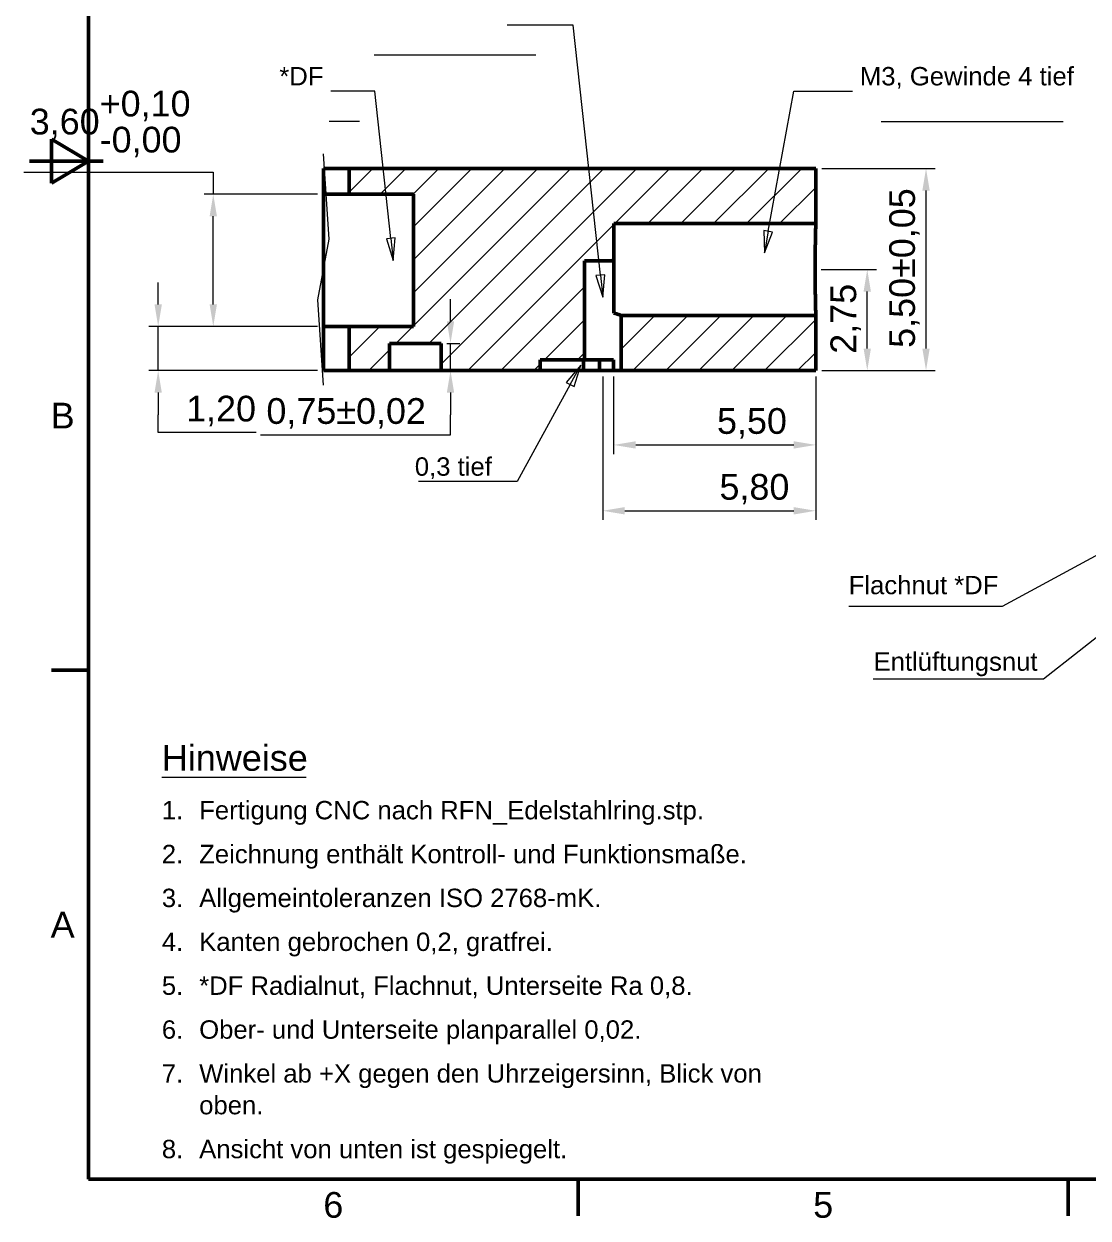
# Model space of a CAD drawing. Header units: inches. Extents: x 0.8 to 17.2, y 0.6 to 12.1.
# Drawn here: x 0.79 to 6.49, y 0.68 to 7.08 of the extents above; entities that cross this region are included whole.
import ezdxf
from ezdxf.enums import TextEntityAlignment as Align

# ---------------------------------------------------------------- set-up
doc = ezdxf.new("R2010")
doc.units = ezdxf.units.IN
doc.header["$MEASUREMENT"] = 0
doc.layers.get('0').update_dxf_attribs({"lineweight": 25})
for name, color, linetype, lineweight in [('BEMASSUNG', 7, 'Continuous', 18), ('RAHMEN', 7, 'Continuous', 50), ('SCHRAFFUR', 7, 'Continuous', 18), ('SICHTKANTE', 7, 'Continuous', 50), ('TEXT', 7, 'Continuous', 18)]:
    doc.layers.add(name, color=color, linetype=linetype, lineweight=lineweight)
doc.styles.add('ISO_14', font='arial.ttf')
doc.styles.add('ISO_81', font='arial.ttf')
doc.styles.add('ISO_82', font='arial.ttf')
doc.styles.add('ISO_DWG_RFN', font='arial.ttf')
doc.dimstyles.new('DWG_RFN', dxfattribs={"dimtxt": 0.137795, "dimasz": 0.11811, "dimexe": 0.049213, "dimexo": 0.031496, "dimgap": 0.031496, "dimtad": 1, "dimlfac": 25.4, "dimtxsty": 'ISO_DWG_RFN', "dimcen": 0.09, "dimadec": 1, "dimazin": 3, "dimtfac": 1, "dimtmove": 0, "dimatfit": 3, "dimtolj": 1, "dimlwd": 18, "dimlwe": 18})

# ---------------------------------------------------------------- blocks, each defined once
blk = doc.blocks.new('Leader Text1')
at = {"layer": 'BEMASSUNG', "color": 7, "lineweight": 18}
for p, q in [((4.777, 5.9686), (4.9134, 6.7185)), ((4.9134, 6.7185), (5.2283, 6.7185)), ((4.7538, 5.9728), (4.7559, 5.8524)), ((4.8003, 5.9643), (4.7538, 5.9728)), ((4.777, 5.9686), (4.7559, 5.8524)), ((4.7559, 5.8524), (4.8003, 5.9643))]:
    blk.add_line(p, q, dxfattribs=at)
at = {"layer": 'BEMASSUNG', "color": 7, "lineweight": 18, "flags": 128}
blk.add_lwpolyline([(4.7538, 5.9728), (4.7559, 5.8524), (4.8003, 5.9643), (4.7538, 5.9728)], dxfattribs=at)
at = {"layer": 'BEMASSUNG', "color": 7}
blk.add_solid([(4.7538, 5.9728), (4.7559, 5.8524), (4.8003, 5.9643), (4.7538, 5.9728)], dxfattribs=at)
blk = doc.blocks.new('Leader Text2')
at = {"layer": 'BEMASSUNG', "color": 7, "lineweight": 18}
for p, q in [((3.7717, 5.252), (3.6944, 5.1595)), ((3.7152, 5.1482), (3.7717, 5.252)), ((3.7359, 5.1369), (3.7717, 5.252)), ((3.7152, 5.1482), (3.4318, 4.6278)), ((3.6944, 5.1595), (3.7359, 5.1369)), ((3.4318, 4.6278), (3.3349, 4.6278))]:
    blk.add_line(p, q, dxfattribs=at)
at = {"layer": 'BEMASSUNG', "color": 7, "lineweight": 18, "flags": 128}
blk.add_lwpolyline([(3.7359, 5.1369), (3.7717, 5.252), (3.6944, 5.1595), (3.7359, 5.1369)], dxfattribs=at)
at = {"layer": 'BEMASSUNG', "color": 7}
blk.add_solid([(3.7359, 5.1369), (3.7717, 5.252), (3.6944, 5.1595), (3.7359, 5.1369)], dxfattribs=at)
blk = doc.blocks.new('Leader Text3')
at = {"layer": 'BEMASSUNG', "color": 7, "lineweight": 18}
for p, q in [((3.7323, 7.0728), (3.378, 7.0728)), ((3.8771, 5.7336), (3.7323, 7.0728)), ((3.9006, 5.7361), (3.8536, 5.731)), ((3.8536, 5.731), (3.8898, 5.6161)), ((3.8771, 5.7336), (3.8898, 5.6161)), ((3.8898, 5.6161), (3.9006, 5.7361))]:
    blk.add_line(p, q, dxfattribs=at)
at = {"layer": 'BEMASSUNG', "color": 7, "lineweight": 18, "flags": 128}
blk.add_lwpolyline([(3.8536, 5.731), (3.8898, 5.6161), (3.9006, 5.7361), (3.8536, 5.731)], dxfattribs=at)
at = {"layer": 'BEMASSUNG', "color": 7}
blk.add_solid([(3.8536, 5.731), (3.8898, 5.6161), (3.9006, 5.7361), (3.8536, 5.731)], dxfattribs=at)
blk = doc.blocks.new('Leader Text4')
at = {"layer": 'BEMASSUNG', "color": 7, "lineweight": 18}
for p, q in [((2.6693, 6.7185), (2.4331, 6.7185)), ((2.755, 5.9304), (2.6693, 6.7185)), ((2.7784, 5.933), (2.7315, 5.9279)), ((2.7315, 5.9279), (2.7677, 5.813)), ((2.755, 5.9304), (2.7677, 5.813)), ((2.7677, 5.813), (2.7784, 5.933))]:
    blk.add_line(p, q, dxfattribs=at)
at = {"layer": 'BEMASSUNG', "color": 7, "lineweight": 18, "flags": 128}
blk.add_lwpolyline([(2.7315, 5.9279), (2.7677, 5.813), (2.7784, 5.933), (2.7315, 5.9279)], dxfattribs=at)
at = {"layer": 'BEMASSUNG', "color": 7}
blk.add_solid([(2.7315, 5.9279), (2.7677, 5.813), (2.7784, 5.933), (2.7315, 5.9279)], dxfattribs=at)
blk = doc.blocks.new('Leader Text5')
at = {"layer": 'BEMASSUNG', "color": 7, "lineweight": 18}
for p, q in [((6.9893, 4.4779), (6.8741, 4.4426)), ((6.8853, 4.4218), (6.9893, 4.4779)), ((6.8965, 4.401), (6.9893, 4.4779)), ((6.8853, 4.4218), (6.0293, 3.9597)), ((6.8741, 4.4426), (6.8965, 4.401)), ((6.0293, 3.9597), (5.8582, 3.959))]:
    blk.add_line(p, q, dxfattribs=at)
at = {"layer": 'BEMASSUNG', "color": 7, "lineweight": 18, "flags": 128}
blk.add_lwpolyline([(6.8965, 4.401), (6.9893, 4.4779), (6.8741, 4.4426), (6.8965, 4.401)], dxfattribs=at)
at = {"layer": 'BEMASSUNG', "color": 7}
blk.add_solid([(6.8965, 4.401), (6.9893, 4.4779), (6.8741, 4.4426), (6.8965, 4.401)], dxfattribs=at)
blk = doc.blocks.new('Leader Text6')
at = {"layer": 'BEMASSUNG', "color": 7, "lineweight": 18}
for p, q in [((6.9082, 4.0862), (6.8008, 4.0316)), ((6.8008, 4.0316), (6.83, 3.9945)), ((6.8154, 4.0131), (6.9082, 4.0862)), ((6.83, 3.9945), (6.9082, 4.0862)), ((6.8154, 4.0131), (6.252, 3.5689)), ((6.252, 3.5689), (6.0945, 3.5689))]:
    blk.add_line(p, q, dxfattribs=at)
at = {"layer": 'BEMASSUNG', "color": 7, "lineweight": 18, "flags": 128}
blk.add_lwpolyline([(6.83, 3.9945), (6.9082, 4.0862), (6.8008, 4.0316), (6.83, 3.9945)], dxfattribs=at)
at = {"layer": 'BEMASSUNG', "color": 7}
blk.add_solid([(6.83, 3.9945), (6.9082, 4.0862), (6.8008, 4.0316), (6.83, 3.9945)], dxfattribs=at)
blk = doc.blocks.new('Hatch_5')
at = {"layer": 'SCHRAFFUR', "color": 7, "linetype": 'Continuous', "lineweight": 18}
for p, q in [((3.248, 5.0158), (3.2519, 5.0197)), ((3.248, 4.839), (3.4287, 5.0197)), ((3.3102, 4.7244), (3.6055, 5.0197)), ((3.487, 4.7244), (3.7822, 5.0197)), ((3.6637, 4.7244), (3.959, 5.0197)), ((3.8405, 4.7244), (4.1358, 5.0197)), ((4.0173, 4.7244), (4.2913, 4.9984)), ((4.1941, 4.7244), (4.2913, 4.8217))]:
    blk.add_line(p, q, dxfattribs=at)
blk = doc.blocks.new('Hatch_6')
at = {"layer": 'SCHRAFFUR', "color": 7, "linetype": 'Continuous', "lineweight": 18}
for p, q in [((1.7913, 5.6804), (1.918, 5.8071)), ((1.957, 5.6693), (2.0948, 5.8071)), ((2.1338, 5.6693), (2.2716, 5.8071)), ((2.1358, 5.4946), (2.4483, 5.8071)), ((2.1358, 5.3178), (2.6251, 5.8071)), ((2.1358, 5.141), (2.8019, 5.8071)), ((2.1358, 4.9643), (2.9787, 5.8071)), ((2.2184, 4.8701), (3.1554, 5.8071)), ((2.2835, 4.7583), (3.3322, 5.8071)), ((3.2137, 5.5118), (3.509, 5.8071)), ((3.3905, 5.5118), (3.6858, 5.8071)), ((3.5673, 5.5118), (3.8625, 5.8071)), ((3.744, 5.5118), (4.0393, 5.8071)), ((3.9208, 5.5118), (4.2161, 5.8071)), ((4.0976, 5.5118), (4.2913, 5.7056)), ((2.4263, 4.7244), (3.2087, 5.5068)), ((4.2744, 5.5118), (4.2913, 5.5288)), ((3.1917, 5.313), (3.2087, 5.33)), ((2.6031, 4.7244), (3.0512, 5.1725)), ((2.837, 4.7815), (3.0512, 4.9957)), ((1.7913, 4.7965), (1.9554, 4.9606)), ((2.0417, 4.8701), (2.1322, 4.9606)), ((1.896, 4.7244), (2.0079, 4.8363)), ((3.0137, 4.7815), (3.0512, 4.8189)), ((2.7799, 4.7244), (2.815, 4.7595))]:
    blk.add_line(p, q, dxfattribs=at)
blk = doc.blocks.new('*D19')
at = {"layer": 'BEMASSUNG', "color": 7, "lineweight": 18}
for p, q in [((3.8898, 5.1909), (3.8898, 4.4224)), ((5.0315, 5.1909), (5.0315, 4.4224)), ((4.0079, 4.4716), (4.9134, 4.4716))]:
    blk.add_line(p, q, dxfattribs=at)
at = {"layer": 'BEMASSUNG', "color": 7}
for points in [[(4.0079, 4.4913), (4.0079, 4.4519), (3.8898, 4.4716)], [(4.9134, 4.4913), (4.9134, 4.4519), (5.0315, 4.4716)]]:
    blk.add_solid(points, dxfattribs=at)
at = {"layer": 'Defpoints', "color": 0}
for p in [(3.8898, 5.2224), (5.0315, 5.2224), (5.0315, 4.4716)]:
    blk.add_point(p, dxfattribs=at)
at = {"layer": 'BEMASSUNG', "color": 7, "lineweight": 18, "insert": (4.5153, 4.6687), "char_height": 0.1378, "attachment_point": 1, "style": 'ISO_DWG_RFN'}
blk.add_mtext('\\A1;{5,80}', dxfattribs=at)
blk = doc.blocks.new('*D20')
at = {"layer": 'BEMASSUNG', "color": 7, "lineweight": 18}
for p, q in [((3.9484, 5.1909), (3.9484, 4.7751)), ((5.0315, 5.1909), (5.0315, 4.7751)), ((4.0665, 4.8243), (4.9134, 4.8243))]:
    blk.add_line(p, q, dxfattribs=at)
at = {"layer": 'BEMASSUNG', "color": 7}
for points in [[(4.0665, 4.844), (4.0665, 4.8047), (3.9484, 4.8243)], [(4.9134, 4.844), (4.9134, 4.8047), (5.0315, 4.8243)]]:
    blk.add_solid(points, dxfattribs=at)
at = {"layer": 'Defpoints', "color": 0}
for p in [(3.9484, 5.2224), (5.0315, 5.2224), (5.0315, 4.8243)]:
    blk.add_point(p, dxfattribs=at)
at = {"layer": 'BEMASSUNG', "color": 7, "lineweight": 18, "insert": (4.5021, 5.0215), "char_height": 0.1378, "attachment_point": 1, "style": 'ISO_DWG_RFN'}
blk.add_mtext('\\A1;{5,50}', dxfattribs=at)
blk = doc.blocks.new('*D21')
at = {"layer": 'BEMASSUNG', "color": 7, "lineweight": 18}
for p, q in [((3.0742, 5.4862), (3.0742, 5.6043)), ((3.0551, 5.3681), (3.1235, 5.3681)), ((3.0742, 5.2224), (3.0742, 5.3681)), ((3.0551, 5.2224), (3.1235, 5.2224)), ((3.0742, 5.1043), (3.0742, 4.9862)), ((3.0742, 4.8778), (3.0742, 4.9862)), ((2.0563, 4.8778), (3.0742, 4.8778))]:
    blk.add_line(p, q, dxfattribs=at)
at = {"layer": 'BEMASSUNG', "color": 7}
for points in [[(3.0546, 5.4862), (3.0939, 5.4862), (3.0742, 5.3681)], [(3.0546, 5.1043), (3.0939, 5.1043), (3.0742, 5.2224)]]:
    blk.add_solid(points, dxfattribs=at)
at = {"layer": 'Defpoints', "color": 0}
for p in [(3.0236, 5.3681), (3.0742, 5.3681), (3.0236, 5.2224)]:
    blk.add_point(p, dxfattribs=at)
at = {"layer": 'BEMASSUNG', "color": 7, "lineweight": 18, "insert": (2.0878, 5.0749), "char_height": 0.137795, "attachment_point": 1, "style": 'ISO_DWG_RFN'}
blk.add_mtext('\\A1;{0,75±0,02}', dxfattribs=at)
blk = doc.blocks.new('*D22')
at = {"layer": 'BEMASSUNG', "color": 7, "lineweight": 18}
for p, q in [((5.063, 6.3051), (5.6713, 6.3051)), ((5.622, 5.3406), (5.622, 6.187)), ((5.063, 5.2224), (5.6713, 5.2224))]:
    blk.add_line(p, q, dxfattribs=at)
at = {"layer": 'BEMASSUNG', "color": 7}
for points in [[(5.6024, 6.187), (5.6417, 6.187), (5.622, 6.3051)], [(5.6024, 5.3406), (5.6417, 5.3406), (5.622, 5.2224)]]:
    blk.add_solid(points, dxfattribs=at)
at = {"layer": 'Defpoints', "color": 0}
for p in [(5.0315, 6.3051), (5.622, 6.3051), (5.0315, 5.2224)]:
    blk.add_point(p, dxfattribs=at)
at = {"layer": 'BEMASSUNG', "color": 7, "lineweight": 18, "insert": (5.4249, 5.3441), "char_height": 0.137795, "attachment_point": 1, "rotation": 90, "style": 'ISO_DWG_RFN'}
blk.add_mtext('\\A1;{5,50±0,05}', dxfattribs=at)
blk = doc.blocks.new('*D23')
at = {"layer": 'BEMASSUNG', "color": 7, "lineweight": 18}
for p, q in [((5.0595, 5.7637), (5.3563, 5.7637)), ((5.3071, 5.3406), (5.3071, 5.6455)), ((5.063, 5.2224), (5.3563, 5.2224))]:
    blk.add_line(p, q, dxfattribs=at)
at = {"layer": 'BEMASSUNG', "color": 7}
for points in [[(5.2874, 5.6455), (5.3268, 5.6455), (5.3071, 5.7637)], [(5.2874, 5.3406), (5.3268, 5.3406), (5.3071, 5.2224)]]:
    blk.add_solid(points, dxfattribs=at)
at = {"layer": 'Defpoints', "color": 0}
for p in [(5.028, 5.7637), (5.3071, 5.7637), (5.0315, 5.2224)]:
    blk.add_point(p, dxfattribs=at)
at = {"layer": 'BEMASSUNG', "color": 7, "lineweight": 18, "insert": (5.11, 5.3124), "char_height": 0.1378, "attachment_point": 1, "rotation": 90, "style": 'ISO_DWG_RFN'}
blk.add_mtext('\\A1;{2,75}', dxfattribs=at)
blk = doc.blocks.new('*D24')
at = {"layer": 'BEMASSUNG', "color": 7, "lineweight": 18}
for p, q in [((0.7883, 6.2854), (1.8031, 6.2854)), ((1.8031, 6.2854), (1.8031, 6.1673)), ((2.3622, 6.1673), (1.7539, 6.1673)), ((1.8031, 5.5768), (1.8031, 6.0492)), ((2.3622, 5.4587), (1.7539, 5.4587))]:
    blk.add_line(p, q, dxfattribs=at)
at = {"layer": 'BEMASSUNG', "color": 7}
for points in [[(1.7835, 6.0492), (1.8228, 6.0492), (1.8031, 6.1673)], [(1.7835, 5.5768), (1.8228, 5.5768), (1.8031, 5.4587)]]:
    blk.add_solid(points, dxfattribs=at)
at = {"layer": 'Defpoints', "color": 0}
for p in [(1.8031, 6.1673), (2.3937, 6.1673), (2.3937, 5.4587)]:
    blk.add_point(p, dxfattribs=at)
at = {"layer": 'BEMASSUNG', "color": 7, "lineweight": 18, "insert": (0.8198, 6.7214), "char_height": 0.137795, "attachment_point": 1, "style": 'ISO_DWG_RFN'}
blk.add_mtext('\\A1;{3,60\\S+0,10^-0,00;}', dxfattribs=at)
blk = doc.blocks.new('*D25')
at = {"layer": 'BEMASSUNG', "color": 7, "lineweight": 18}
for p, q in [((1.5079, 5.5768), (1.5079, 5.6949)), ((2.3622, 5.4587), (1.4587, 5.4587)), ((1.5079, 5.2224), (1.5079, 5.4587)), ((2.3622, 5.2224), (1.4587, 5.2224)), ((1.5079, 5.1043), (1.5079, 4.9862)), ((1.5079, 4.8906), (1.5079, 4.9862)), ((2.0335, 4.8906), (1.5079, 4.8906))]:
    blk.add_line(p, q, dxfattribs=at)
at = {"layer": 'BEMASSUNG', "color": 7}
for points in [[(1.4882, 5.5768), (1.5276, 5.5768), (1.5079, 5.4587)], [(1.4882, 5.1043), (1.5276, 5.1043), (1.5079, 5.2224)]]:
    blk.add_solid(points, dxfattribs=at)
at = {"layer": 'Defpoints', "color": 0}
for p in [(1.5079, 5.4587), (2.3937, 5.4587), (2.3937, 5.2224)]:
    blk.add_point(p, dxfattribs=at)
at = {"layer": 'BEMASSUNG', "color": 7, "lineweight": 18, "insert": (1.6575, 5.0877), "char_height": 0.1378, "attachment_point": 1, "style": 'ISO_DWG_RFN'}
blk.add_mtext('\\A1;{1,20}', dxfattribs=at)

msp = doc.modelspace()

# ---------------------------------------------------------------- linework, layer by layer
at = {"layer": 'BEMASSUNG'}
for p, q in [((3.53189, 6.9113), (2.66575, 6.9113)), ((2.58701, 6.55697), (2.42461, 6.55697)), ((5.38228, 6.55697), (6.35669, 6.55697)), ((3.33504, 4.62783), (2.90197, 4.62783)), ((5.85831, 3.95896), (5.20871, 3.95896)), ((6.09617, 3.56886), (5.33829, 3.56886))]:
    msp.add_line(p, q, dxfattribs=at)
at = {"layer": 'RAHMEN'}
for p, q in [((1.13386, 11.79724), (1.13386, 0.89173)), ((1.13386, 6.34449), (0.93701, 6.4626)), ((0.93701, 6.4626), (0.93701, 6.22638)), ((0.8189, 6.34449), (1.2126, 6.34449)), ((1.13386, 6.34449), (0.93701, 6.34449)), ((0.93701, 6.22638), (1.13386, 6.34449)), ((1.13386, 3.61811), (0.93701, 3.61811)), ((1.13386, 0.89173), (16.88189, 0.89173)), ((3.75853, 0.89173), (3.75853, 0.69488)), ((6.3832, 0.89173), (6.3832, 0.69488))]:
    msp.add_line(p, q, dxfattribs=at)
at = {"layer": 'SICHTKANTE'}
for p, q in [((2.39922, 6.30512), (2.3937, 6.30512)), ((2.3937, 6.16732), (2.3937, 6.30512)), ((2.40474, 6.30512), (2.39922, 6.30512)), ((2.41026, 6.30512), (2.40474, 6.30512)), ((2.41554, 6.30512), (2.41026, 6.30512)), ((2.42066, 6.30512), (2.41554, 6.30512)), ((2.42577, 6.30512), (2.42066, 6.30512)), ((2.43083, 6.30512), (2.42577, 6.30512)), ((2.43554, 6.30512), (2.43083, 6.30512)), ((2.44025, 6.30512), (2.43554, 6.30512)), ((2.44496, 6.30512), (2.44025, 6.30512)), ((2.44938, 6.30512), (2.44496, 6.30512)), ((2.45368, 6.30512), (2.44938, 6.30512)), ((2.45799, 6.30512), (2.45368, 6.30512)), ((2.46218, 6.30512), (2.45799, 6.30512)), ((2.46607, 6.30512), (2.46218, 6.30512)), ((2.46997, 6.30512), (2.46607, 6.30512)), ((2.47387, 6.30512), (2.46997, 6.30512)), ((2.47742, 6.30512), (2.47387, 6.30512)), ((2.4809, 6.30512), (2.47742, 6.30512)), ((2.48439, 6.30512), (2.4809, 6.30512)), ((2.48771, 6.30512), (2.48439, 6.30512)), ((2.49079, 6.30512), (2.48771, 6.30512)), ((2.49387, 6.30512), (2.49079, 6.30512)), ((2.49695, 6.30512), (2.49387, 6.30512)), ((2.49962, 6.30512), (2.49695, 6.30512)), ((2.50229, 6.30512), (2.49962, 6.30512)), ((2.50496, 6.30512), (2.50229, 6.30512)), ((2.5074, 6.30512), (2.50496, 6.30512)), ((2.50966, 6.30512), (2.5074, 6.30512)), ((2.51192, 6.30512), (2.50966, 6.30512)), ((2.51413, 6.30512), (2.51192, 6.30512)), ((2.51598, 6.30512), (2.51413, 6.30512)), ((2.51783, 6.30512), (2.51598, 6.30512)), ((2.51968, 6.30512), (2.51783, 6.30512)), ((2.52124, 6.30512), (2.51968, 6.30512)), ((2.52268, 6.30512), (2.52124, 6.30512)), ((2.52412, 6.30512), (2.52268, 6.30512)), ((2.52544, 6.30512), (2.52412, 6.30512)), ((2.52647, 6.30512), (2.52544, 6.30512)), ((2.5275, 6.30512), (2.52647, 6.30512)), ((2.52853, 6.30512), (2.5275, 6.30512)), ((2.5292, 6.30512), (2.52853, 6.30512)), ((2.52982, 6.30512), (2.5292, 6.30512)), ((2.53044, 6.30512), (2.52982, 6.30512)), ((2.53088, 6.30512), (2.53044, 6.30512)), ((2.53108, 6.30512), (2.53088, 6.30512)), ((2.53129, 6.30512), (2.53108, 6.30512)), ((2.5315, 6.30512), (2.53129, 6.30512)), ((2.5315, 6.30512), (5.0315, 6.30512)), ((2.5315, 6.16732), (2.5315, 6.30512)), ((5.0315, 6.00984), (5.0315, 6.30512)), ((2.3937, 5.45866), (2.3937, 6.16732)), ((2.39922, 6.16732), (2.3937, 6.16732)), ((2.40474, 6.16732), (2.39922, 6.16732)), ((2.41026, 6.16732), (2.40474, 6.16732)), ((2.41554, 6.16732), (2.41026, 6.16732)), ((2.42066, 6.16732), (2.41554, 6.16732)), ((2.42577, 6.16732), (2.42066, 6.16732)), ((2.43083, 6.16732), (2.42577, 6.16732)), ((2.43554, 6.16732), (2.43083, 6.16732)), ((2.44025, 6.16732), (2.43554, 6.16732)), ((2.44496, 6.16732), (2.44025, 6.16732)), ((2.44938, 6.16732), (2.44496, 6.16732)), ((2.45368, 6.16732), (2.44938, 6.16732)), ((2.45799, 6.16732), (2.45368, 6.16732)), ((2.46218, 6.16732), (2.45799, 6.16732)), ((2.46607, 6.16732), (2.46218, 6.16732)), ((2.46997, 6.16732), (2.46607, 6.16732)), ((2.47387, 6.16732), (2.46997, 6.16732)), ((2.47742, 6.16732), (2.47387, 6.16732)), ((2.4809, 6.16732), (2.47742, 6.16732)), ((2.48439, 6.16732), (2.4809, 6.16732)), ((2.48771, 6.16732), (2.48439, 6.16732)), ((2.49079, 6.16732), (2.48771, 6.16732)), ((2.49387, 6.16732), (2.49079, 6.16732)), ((2.49695, 6.16732), (2.49387, 6.16732)), ((2.49962, 6.16732), (2.49695, 6.16732)), ((2.50229, 6.16732), (2.49962, 6.16732)), ((2.50496, 6.16732), (2.50229, 6.16732)), ((2.5074, 6.16732), (2.50496, 6.16732)), ((2.50966, 6.16732), (2.5074, 6.16732)), ((2.51192, 6.16732), (2.50966, 6.16732)), ((2.51413, 6.16732), (2.51192, 6.16732)), ((2.51598, 6.16732), (2.51413, 6.16732)), ((2.51783, 6.16732), (2.51598, 6.16732)), ((2.51968, 6.16732), (2.51783, 6.16732)), ((2.52124, 6.16732), (2.51968, 6.16732)), ((2.52268, 6.16732), (2.52124, 6.16732)), ((2.52412, 6.16732), (2.52268, 6.16732)), ((2.52544, 6.16732), (2.52412, 6.16732)), ((2.52647, 6.16732), (2.52544, 6.16732)), ((2.5275, 6.16732), (2.52647, 6.16732)), ((2.52853, 6.16732), (2.5275, 6.16732)), ((2.5292, 6.16732), (2.52853, 6.16732)), ((2.52982, 6.16732), (2.5292, 6.16732)), ((2.53044, 6.16732), (2.52982, 6.16732)), ((2.53088, 6.16732), (2.53044, 6.16732)), ((2.53108, 6.16732), (2.53088, 6.16732)), ((2.53129, 6.16732), (2.53108, 6.16732)), ((2.5315, 6.16732), (2.53129, 6.16732)), ((2.5315, 6.16732), (2.87598, 6.16732)), ((2.87598, 5.45866), (2.87598, 6.16732)), ((5.0315, 6.00984), (3.94882, 6.00984)), ((3.94882, 5.81102), (3.94882, 6.00984)), ((5.02999, 5.94956), (5.02976, 5.93855)), ((5.03022, 5.95991), (5.02999, 5.94956)), ((5.03044, 5.96953), (5.03022, 5.95991)), ((5.03066, 5.97834), (5.03044, 5.96953)), ((5.03086, 5.98626), (5.03066, 5.97834)), ((5.03104, 5.99319), (5.03086, 5.98626)), ((5.0312, 5.99904), (5.03104, 5.99319)), ((5.03132, 6.00371), (5.0312, 5.99904)), ((5.03142, 6.0071), (5.03132, 6.00371)), ((5.03148, 6.00915), (5.03142, 6.0071)), ((5.0315, 6.00984), (5.03148, 6.00915)), ((5.02891, 5.88942), (5.02873, 5.8762)), ((5.02911, 5.90233), (5.02891, 5.88942)), ((5.02932, 5.91487), (5.02911, 5.90233)), ((5.02954, 5.92697), (5.02932, 5.91487)), ((5.02976, 5.93855), (5.02954, 5.92697)), ((5.02819, 5.82096), (5.02811, 5.80674)), ((5.02829, 5.83505), (5.02819, 5.82096)), ((5.02842, 5.84898), (5.02829, 5.83505)), ((5.02857, 5.86271), (5.02842, 5.84898)), ((5.02873, 5.8762), (5.02857, 5.86271)), ((3.79134, 5.81102), (3.94882, 5.81102)), ((3.79134, 5.27953), (3.79134, 5.81102)), ((3.94882, 5.53066), (3.94882, 5.81102)), ((5.02801, 5.77806), (5.028, 5.76365)), ((5.028, 5.76365), (5.02801, 5.74925)), ((5.02805, 5.79243), (5.02801, 5.77806)), ((5.02811, 5.80674), (5.02805, 5.79243)), ((5.02801, 5.74925), (5.02805, 5.73487)), ((5.02805, 5.73487), (5.02811, 5.72056)), ((5.02811, 5.72056), (5.02819, 5.70635)), ((5.02819, 5.70635), (5.0283, 5.69226)), ((5.0283, 5.69226), (5.02842, 5.67833)), ((5.02842, 5.67833), (5.02857, 5.6646)), ((5.02857, 5.6646), (5.02873, 5.65112)), ((5.02873, 5.65112), (5.02891, 5.63792)), ((5.02891, 5.63792), (5.02911, 5.62505)), ((5.02911, 5.62505), (5.02932, 5.61256)), ((5.02932, 5.61256), (5.02954, 5.60049)), ((5.02954, 5.60049), (5.02977, 5.58889)), ((5.02977, 5.58889), (5.03, 5.57787)), ((5.03, 5.57787), (5.03022, 5.5675)), ((5.03022, 5.5675), (5.03045, 5.55787)), ((3.9503, 5.53027), (3.94882, 5.53066)), ((3.95177, 5.52989), (3.9503, 5.53027)), ((3.95321, 5.5295), (3.95177, 5.52989)), ((3.95463, 5.52912), (3.95321, 5.5295)), ((3.95603, 5.52872), (3.95463, 5.52912)), ((3.9574, 5.52833), (3.95603, 5.52872)), ((3.95876, 5.52794), (3.9574, 5.52833)), ((3.96008, 5.52755), (3.95876, 5.52794)), ((3.96138, 5.52716), (3.96008, 5.52755)), ((3.96266, 5.52677), (3.96138, 5.52716)), ((3.96391, 5.52638), (3.96266, 5.52677)), ((3.96514, 5.526), (3.96391, 5.52638)), ((3.96633, 5.52561), (3.96514, 5.526)), ((3.9675, 5.52524), (3.96633, 5.52561)), ((3.96865, 5.52486), (3.9675, 5.52524)), ((3.96976, 5.52449), (3.96865, 5.52486)), ((3.97085, 5.52413), (3.96976, 5.52449)), ((3.97191, 5.52377), (3.97085, 5.52413)), ((3.97293, 5.52341), (3.97191, 5.52377)), ((3.97393, 5.52306), (3.97293, 5.52341)), ((3.9749, 5.52272), (3.97393, 5.52306)), ((3.97583, 5.52239), (3.9749, 5.52272)), ((3.97674, 5.52207), (3.97583, 5.52239)), ((3.97761, 5.52175), (3.97674, 5.52207)), ((3.97846, 5.52145), (3.97761, 5.52175)), ((3.97926, 5.52115), (3.97846, 5.52145)), ((3.98004, 5.52086), (3.97926, 5.52115)), ((3.98078, 5.52058), (3.98004, 5.52086)), ((3.98149, 5.52032), (3.98078, 5.52058)), ((3.98217, 5.52006), (3.98149, 5.52032)), ((3.98281, 5.51982), (3.98217, 5.52006)), ((3.98342, 5.51959), (3.98281, 5.51982)), ((3.98399, 5.51937), (3.98342, 5.51959)), ((3.98453, 5.51916), (3.98399, 5.51937)), ((3.98503, 5.51896), (3.98453, 5.51916)), ((3.98549, 5.51878), (3.98503, 5.51896)), ((3.98592, 5.51862), (3.98549, 5.51878)), ((3.98631, 5.51846), (3.98592, 5.51862)), ((3.98667, 5.51832), (3.98631, 5.51846)), ((3.98699, 5.5182), (3.98667, 5.51832)), ((3.98727, 5.51808), (3.98699, 5.5182)), ((3.98751, 5.51799), (3.98727, 5.51808)), ((3.98772, 5.5179), (3.98751, 5.51799)), ((3.98789, 5.51784), (3.98772, 5.5179)), ((3.98802, 5.51778), (3.98789, 5.51784)), ((3.98811, 5.51775), (3.98802, 5.51778)), ((3.98817, 5.51772), (3.98811, 5.51775)), ((3.98819, 5.51772), (3.98817, 5.51772)), ((3.98819, 5.22244), (3.98819, 5.51772)), ((5.0315, 5.51772), (3.98819, 5.51772)), ((5.03045, 5.55787), (5.03066, 5.54906)), ((5.03066, 5.54906), (5.03086, 5.54117)), ((5.03086, 5.54117), (5.03104, 5.53428)), ((5.03104, 5.53428), (5.0312, 5.52847)), ((5.0312, 5.52847), (5.03132, 5.52383)), ((5.03132, 5.52383), (5.03142, 5.52045)), ((5.03142, 5.52045), (5.03148, 5.5184)), ((5.03148, 5.5184), (5.0315, 5.51772)), ((5.0315, 5.22244), (5.0315, 5.51772)), ((2.3937, 5.22244), (2.3937, 5.45866)), ((2.39922, 5.45866), (2.3937, 5.45866)), ((2.40474, 5.45866), (2.39922, 5.45866)), ((2.41026, 5.45866), (2.40474, 5.45866)), ((2.41554, 5.45866), (2.41026, 5.45866)), ((2.42066, 5.45866), (2.41554, 5.45866)), ((2.42577, 5.45866), (2.42066, 5.45866)), ((2.43083, 5.45866), (2.42577, 5.45866)), ((2.43554, 5.45866), (2.43083, 5.45866)), ((2.44025, 5.45866), (2.43554, 5.45866)), ((2.44496, 5.45866), (2.44025, 5.45866)), ((2.44938, 5.45866), (2.44496, 5.45866)), ((2.45368, 5.45866), (2.44938, 5.45866)), ((2.45799, 5.45866), (2.45368, 5.45866)), ((2.46218, 5.45866), (2.45799, 5.45866)), ((2.46607, 5.45866), (2.46218, 5.45866)), ((2.46997, 5.45866), (2.46607, 5.45866)), ((2.47387, 5.45866), (2.46997, 5.45866)), ((2.47742, 5.45866), (2.47387, 5.45866)), ((2.4809, 5.45866), (2.47742, 5.45866)), ((2.48439, 5.45866), (2.4809, 5.45866)), ((2.48771, 5.45866), (2.48439, 5.45866)), ((2.49079, 5.45866), (2.48771, 5.45866)), ((2.49387, 5.45866), (2.49079, 5.45866)), ((2.49695, 5.45866), (2.49387, 5.45866)), ((2.49962, 5.45866), (2.49695, 5.45866)), ((2.50229, 5.45866), (2.49962, 5.45866)), ((2.50496, 5.45866), (2.50229, 5.45866)), ((2.5074, 5.45866), (2.50496, 5.45866)), ((2.50966, 5.45866), (2.5074, 5.45866)), ((2.51192, 5.45866), (2.50966, 5.45866)), ((2.51413, 5.45866), (2.51192, 5.45866)), ((2.51598, 5.45866), (2.51413, 5.45866)), ((2.51783, 5.45866), (2.51598, 5.45866)), ((2.51968, 5.45866), (2.51783, 5.45866)), ((2.52124, 5.45866), (2.51968, 5.45866)), ((2.52268, 5.45866), (2.52124, 5.45866)), ((2.52412, 5.45866), (2.52268, 5.45866)), ((2.52544, 5.45866), (2.52412, 5.45866)), ((2.52647, 5.45866), (2.52544, 5.45866)), ((2.5275, 5.45866), (2.52647, 5.45866)), ((2.52853, 5.45866), (2.5275, 5.45866)), ((2.5292, 5.45866), (2.52853, 5.45866)), ((2.52982, 5.45866), (2.5292, 5.45866)), ((2.53044, 5.45866), (2.52982, 5.45866)), ((2.53088, 5.45866), (2.53044, 5.45866)), ((2.53108, 5.45866), (2.53088, 5.45866)), ((2.53129, 5.45866), (2.53108, 5.45866)), ((2.5315, 5.45866), (2.53129, 5.45866)), ((2.5315, 5.22244), (2.5315, 5.45866)), ((2.5315, 5.45866), (2.87598, 5.45866)), ((2.74803, 5.36811), (3.02362, 5.36811)), ((2.74803, 5.22244), (2.74803, 5.36811)), ((2.75904, 5.36811), (2.74803, 5.36811)), ((2.77004, 5.36811), (2.75904, 5.36811)), ((2.78105, 5.36811), (2.77004, 5.36811)), ((2.7916, 5.36811), (2.78105, 5.36811)), ((2.80181, 5.36811), (2.7916, 5.36811)), ((2.81202, 5.36811), (2.80181, 5.36811)), ((2.82212, 5.36811), (2.81202, 5.36811)), ((2.83153, 5.36811), (2.82212, 5.36811)), ((2.84094, 5.36811), (2.83153, 5.36811)), ((2.85035, 5.36811), (2.84094, 5.36811)), ((2.85918, 5.36811), (2.85035, 5.36811)), ((2.86778, 5.36811), (2.85918, 5.36811)), ((2.87639, 5.36811), (2.86778, 5.36811)), ((2.88476, 5.36811), (2.87639, 5.36811)), ((2.89256, 5.36811), (2.88476, 5.36811)), ((2.90035, 5.36811), (2.89256, 5.36811)), ((2.90815, 5.36811), (2.90035, 5.36811)), ((2.91525, 5.36811), (2.90815, 5.36811)), ((2.92224, 5.36811), (2.91525, 5.36811)), ((2.92922, 5.36811), (2.92224, 5.36811)), ((2.93585, 5.36811), (2.92922, 5.36811)), ((2.94202, 5.36811), (2.93585, 5.36811)), ((2.94819, 5.36811), (2.94202, 5.36811)), ((2.95436, 5.36811), (2.94819, 5.36811)), ((2.95972, 5.36811), (2.95436, 5.36811)), ((2.96507, 5.36811), (2.95972, 5.36811)), ((2.97042, 5.36811), (2.96507, 5.36811)), ((2.97531, 5.36811), (2.97042, 5.36811)), ((2.97984, 5.36811), (2.97531, 5.36811)), ((2.98437, 5.36811), (2.97984, 5.36811)), ((2.98879, 5.36811), (2.98437, 5.36811)), ((2.9925, 5.36811), (2.98879, 5.36811)), ((2.99621, 5.36811), (2.9925, 5.36811)), ((2.99992, 5.36811), (2.99621, 5.36811)), ((3.00304, 5.36811), (2.99992, 5.36811)), ((3.00593, 5.36811), (3.00304, 5.36811)), ((3.00882, 5.36811), (3.00593, 5.36811)), ((3.01147, 5.36811), (3.00882, 5.36811)), ((3.01354, 5.36811), (3.01147, 5.36811)), ((3.0156, 5.36811), (3.01354, 5.36811)), ((3.01766, 5.36811), (3.0156, 5.36811)), ((3.01902, 5.36811), (3.01766, 5.36811)), ((3.02026, 5.36811), (3.01902, 5.36811)), ((3.0215, 5.36811), (3.02026, 5.36811)), ((3.02238, 5.36811), (3.0215, 5.36811)), ((3.0228, 5.36811), (3.02238, 5.36811)), ((3.02321, 5.36811), (3.0228, 5.36811)), ((3.02362, 5.36811), (3.02321, 5.36811)), ((3.02362, 5.22244), (3.02362, 5.36811)), ((3.55512, 5.27953), (3.79134, 5.27953)), ((3.55512, 5.22244), (3.55512, 5.27953)), ((3.78653, 5.22244), (3.78653, 5.27953)), ((3.7917, 5.27953), (3.79134, 5.27953)), ((3.79205, 5.27953), (3.7917, 5.27953)), ((3.79241, 5.27953), (3.79205, 5.27953)), ((3.79317, 5.27953), (3.79241, 5.27953)), ((3.79423, 5.27953), (3.79317, 5.27953)), ((3.79529, 5.27953), (3.79423, 5.27953)), ((3.79645, 5.27953), (3.79529, 5.27953)), ((3.79819, 5.27953), (3.79645, 5.27953)), ((3.79993, 5.27953), (3.79819, 5.27953)), ((3.80166, 5.27953), (3.79993, 5.27953)), ((3.80386, 5.27953), (3.80166, 5.27953)), ((3.80623, 5.27953), (3.80386, 5.27953)), ((3.80861, 5.27953), (3.80623, 5.27953)), ((3.81114, 5.27953), (3.80861, 5.27953)), ((3.81409, 5.27953), (3.81114, 5.27953)), ((3.81704, 5.27953), (3.81409, 5.27953)), ((3.81999, 5.27953), (3.81704, 5.27953)), ((3.82337, 5.27953), (3.81999, 5.27953)), ((3.82683, 5.27953), (3.82337, 5.27953)), ((3.83028, 5.27953), (3.82683, 5.27953)), ((3.83391, 5.27953), (3.83028, 5.27953)), ((3.83778, 5.27953), (3.83391, 5.27953)), ((3.84165, 5.27953), (3.83778, 5.27953)), ((3.84552, 5.27953), (3.84165, 5.27953)), ((3.84971, 5.27953), (3.84552, 5.27953)), ((3.8539, 5.27953), (3.84971, 5.27953)), ((3.85809, 5.27953), (3.8539, 5.27953)), ((3.8624, 5.27953), (3.85809, 5.27953)), ((3.86681, 5.27953), (3.8624, 5.27953)), ((3.87121, 5.27953), (3.86681, 5.27953)), ((3.87563, 5.27953), (3.87121, 5.27953)), ((3.87281, 5.22244), (3.87281, 5.27953)), ((3.88015, 5.27953), (3.87563, 5.27953)), ((3.88466, 5.27953), (3.88015, 5.27953)), ((3.88917, 5.27953), (3.88466, 5.27953)), ((3.89368, 5.27953), (3.88917, 5.27953)), ((3.89819, 5.27953), (3.89368, 5.27953)), ((3.9027, 5.27953), (3.89819, 5.27953)), ((3.90718, 5.27953), (3.9027, 5.27953)), ((3.91157, 5.27953), (3.90718, 5.27953)), ((3.91596, 5.27953), (3.91157, 5.27953)), ((3.92035, 5.27953), (3.91596, 5.27953)), ((3.92455, 5.27953), (3.92035, 5.27953)), ((3.92871, 5.27953), (3.92455, 5.27953)), ((3.93288, 5.27953), (3.92871, 5.27953)), ((3.9369, 5.27953), (3.93288, 5.27953)), ((3.94074, 5.27953), (3.9369, 5.27953)), ((3.94457, 5.27953), (3.94074, 5.27953)), ((3.94841, 5.27953), (3.94457, 5.27953)), ((3.94841, 5.22244), (3.94841, 5.27953)), ((2.39922, 5.22244), (2.3937, 5.22244)), ((2.40474, 5.22244), (2.39922, 5.22244)), ((2.41026, 5.22244), (2.40474, 5.22244)), ((2.41554, 5.22244), (2.41026, 5.22244)), ((2.42066, 5.22244), (2.41554, 5.22244)), ((2.42577, 5.22244), (2.42066, 5.22244)), ((2.43083, 5.22244), (2.42577, 5.22244)), ((2.43554, 5.22244), (2.43083, 5.22244)), ((2.44025, 5.22244), (2.43554, 5.22244)), ((2.44496, 5.22244), (2.44025, 5.22244)), ((2.44938, 5.22244), (2.44496, 5.22244)), ((2.45368, 5.22244), (2.44938, 5.22244)), ((2.45799, 5.22244), (2.45368, 5.22244)), ((2.46218, 5.22244), (2.45799, 5.22244)), ((2.46607, 5.22244), (2.46218, 5.22244)), ((2.46997, 5.22244), (2.46607, 5.22244)), ((2.47387, 5.22244), (2.46997, 5.22244)), ((2.47742, 5.22244), (2.47387, 5.22244)), ((2.4809, 5.22244), (2.47742, 5.22244)), ((2.48439, 5.22244), (2.4809, 5.22244)), ((2.48771, 5.22244), (2.48439, 5.22244)), ((2.49079, 5.22244), (2.48771, 5.22244)), ((2.49387, 5.22244), (2.49079, 5.22244)), ((2.49695, 5.22244), (2.49387, 5.22244)), ((2.49962, 5.22244), (2.49695, 5.22244)), ((2.50229, 5.22244), (2.49962, 5.22244)), ((2.50496, 5.22244), (2.50229, 5.22244)), ((2.5074, 5.22244), (2.50496, 5.22244)), ((2.50966, 5.22244), (2.5074, 5.22244)), ((2.51192, 5.22244), (2.50966, 5.22244)), ((2.51413, 5.22244), (2.51192, 5.22244)), ((2.51598, 5.22244), (2.51413, 5.22244)), ((2.51783, 5.22244), (2.51598, 5.22244)), ((2.51968, 5.22244), (2.51783, 5.22244)), ((2.52124, 5.22244), (2.51968, 5.22244)), ((2.52268, 5.22244), (2.52124, 5.22244)), ((2.52412, 5.22244), (2.52268, 5.22244)), ((2.52544, 5.22244), (2.52412, 5.22244)), ((2.52647, 5.22244), (2.52544, 5.22244)), ((2.5275, 5.22244), (2.52647, 5.22244)), ((2.52853, 5.22244), (2.5275, 5.22244)), ((2.5292, 5.22244), (2.52853, 5.22244)), ((2.52982, 5.22244), (2.5292, 5.22244)), ((2.53044, 5.22244), (2.52982, 5.22244)), ((2.53088, 5.22244), (2.53044, 5.22244)), ((2.53108, 5.22244), (2.53088, 5.22244)), ((2.53129, 5.22244), (2.53108, 5.22244)), ((2.5315, 5.22244), (2.53129, 5.22244)), ((2.5315, 5.22244), (2.74803, 5.22244)), ((2.75904, 5.22244), (2.74803, 5.22244)), ((2.77004, 5.22244), (2.75904, 5.22244)), ((2.78105, 5.22244), (2.77004, 5.22244)), ((2.7916, 5.22244), (2.78105, 5.22244)), ((2.80181, 5.22244), (2.7916, 5.22244)), ((2.81202, 5.22244), (2.80181, 5.22244)), ((2.82212, 5.22244), (2.81202, 5.22244)), ((2.83153, 5.22244), (2.82212, 5.22244)), ((2.84094, 5.22244), (2.83153, 5.22244)), ((2.85035, 5.22244), (2.84094, 5.22244)), ((2.85918, 5.22244), (2.85035, 5.22244)), ((2.86778, 5.22244), (2.85918, 5.22244)), ((2.87639, 5.22244), (2.86778, 5.22244)), ((2.88476, 5.22244), (2.87639, 5.22244)), ((2.89256, 5.22244), (2.88476, 5.22244)), ((2.90035, 5.22244), (2.89256, 5.22244)), ((2.90815, 5.22244), (2.90035, 5.22244)), ((2.91525, 5.22244), (2.90815, 5.22244)), ((2.92224, 5.22244), (2.91525, 5.22244)), ((2.92922, 5.22244), (2.92224, 5.22244)), ((2.93585, 5.22244), (2.92922, 5.22244)), ((2.94202, 5.22244), (2.93585, 5.22244)), ((2.94819, 5.22244), (2.94202, 5.22244)), ((2.95436, 5.22244), (2.94819, 5.22244)), ((2.95972, 5.22244), (2.95436, 5.22244)), ((2.96507, 5.22244), (2.95972, 5.22244)), ((2.97042, 5.22244), (2.96507, 5.22244)), ((2.97531, 5.22244), (2.97042, 5.22244)), ((2.97984, 5.22244), (2.97531, 5.22244)), ((2.98437, 5.22244), (2.97984, 5.22244)), ((2.98879, 5.22244), (2.98437, 5.22244)), ((2.9925, 5.22244), (2.98879, 5.22244)), ((2.99621, 5.22244), (2.9925, 5.22244)), ((2.99992, 5.22244), (2.99621, 5.22244)), ((3.00304, 5.22244), (2.99992, 5.22244)), ((3.00593, 5.22244), (3.00304, 5.22244)), ((3.00882, 5.22244), (3.00593, 5.22244)), ((3.01147, 5.22244), (3.00882, 5.22244)), ((3.01354, 5.22244), (3.01147, 5.22244)), ((3.0156, 5.22244), (3.01354, 5.22244)), ((3.01766, 5.22244), (3.0156, 5.22244)), ((3.01902, 5.22244), (3.01766, 5.22244)), ((3.02026, 5.22244), (3.01902, 5.22244)), ((3.0215, 5.22244), (3.02026, 5.22244)), ((3.02238, 5.22244), (3.0215, 5.22244)), ((3.0228, 5.22244), (3.02238, 5.22244)), ((3.02321, 5.22244), (3.0228, 5.22244)), ((3.02362, 5.22244), (3.02321, 5.22244)), ((3.02362, 5.22244), (3.55512, 5.22244)), ((3.56089, 5.22244), (3.55512, 5.22244)), ((3.56667, 5.22244), (3.56089, 5.22244)), ((3.57244, 5.22244), (3.56667, 5.22244)), ((3.57814, 5.22244), (3.57244, 5.22244)), ((3.58376, 5.22244), (3.57814, 5.22244)), ((3.58939, 5.22244), (3.58376, 5.22244)), ((3.595, 5.22244), (3.58939, 5.22244)), ((3.60049, 5.22244), (3.595, 5.22244)), ((3.60597, 5.22244), (3.60049, 5.22244)), ((3.61146, 5.22244), (3.60597, 5.22244)), ((3.61684, 5.22244), (3.61146, 5.22244)), ((3.62217, 5.22244), (3.61684, 5.22244)), ((3.62751, 5.22244), (3.62217, 5.22244)), ((3.63281, 5.22244), (3.62751, 5.22244)), ((3.638, 5.22244), (3.63281, 5.22244)), ((3.64319, 5.22244), (3.638, 5.22244)), ((3.64838, 5.22244), (3.64319, 5.22244)), ((3.65345, 5.22244), (3.64838, 5.22244)), ((3.65849, 5.22244), (3.65345, 5.22244)), ((3.66354, 5.22244), (3.65849, 5.22244)), ((3.66852, 5.22244), (3.66354, 5.22244)), ((3.67342, 5.22244), (3.66852, 5.22244)), ((3.67831, 5.22244), (3.67342, 5.22244)), ((3.68321, 5.22244), (3.67831, 5.22244)), ((3.68796, 5.22244), (3.68321, 5.22244)), ((3.69271, 5.22244), (3.68796, 5.22244)), ((3.69746, 5.22244), (3.69271, 5.22244)), ((3.70213, 5.22244), (3.69746, 5.22244)), ((3.70673, 5.22244), (3.70213, 5.22244)), ((3.71133, 5.22244), (3.70673, 5.22244)), ((3.71591, 5.22244), (3.71133, 5.22244)), ((3.72037, 5.22244), (3.71591, 5.22244)), ((3.72482, 5.22244), (3.72037, 5.22244)), ((3.72927, 5.22244), (3.72482, 5.22244)), ((3.73362, 5.22244), (3.72927, 5.22244)), ((3.73793, 5.22244), (3.73362, 5.22244)), ((3.74223, 5.22244), (3.73793, 5.22244)), ((3.7465, 5.22244), (3.74223, 5.22244)), ((3.75065, 5.22244), (3.7465, 5.22244)), ((3.75481, 5.22244), (3.75065, 5.22244)), ((3.75897, 5.22244), (3.75481, 5.22244)), ((3.76299, 5.22244), (3.75897, 5.22244)), ((3.767, 5.22244), (3.76299, 5.22244)), ((3.77101, 5.22244), (3.767, 5.22244)), ((3.77495, 5.22244), (3.77101, 5.22244)), ((3.77881, 5.22244), (3.77495, 5.22244)), ((3.78267, 5.22244), (3.77881, 5.22244)), ((3.78653, 5.22244), (3.78267, 5.22244)), ((3.78842, 5.22244), (3.78653, 5.22244)), ((3.79032, 5.22244), (3.78842, 5.22244)), ((3.79221, 5.22244), (3.79032, 5.22244)), ((3.7941, 5.22244), (3.79221, 5.22244)), ((3.79598, 5.22244), (3.7941, 5.22244)), ((3.79787, 5.22244), (3.79598, 5.22244)), ((3.79975, 5.22244), (3.79787, 5.22244)), ((3.80162, 5.22244), (3.79975, 5.22244)), ((3.80349, 5.22244), (3.80162, 5.22244)), ((3.80536, 5.22244), (3.80349, 5.22244)), ((3.80723, 5.22244), (3.80536, 5.22244)), ((3.80909, 5.22244), (3.80723, 5.22244)), ((3.81095, 5.22244), (3.80909, 5.22244)), ((3.8128, 5.22244), (3.81095, 5.22244)), ((3.81465, 5.22244), (3.8128, 5.22244)), ((3.81649, 5.22244), (3.81465, 5.22244)), ((3.81834, 5.22244), (3.81649, 5.22244)), ((3.82017, 5.22244), (3.81834, 5.22244)), ((3.822, 5.22244), (3.82017, 5.22244)), ((3.82383, 5.22244), (3.822, 5.22244)), ((3.82566, 5.22244), (3.82383, 5.22244)), ((3.82747, 5.22244), (3.82566, 5.22244)), ((3.82929, 5.22244), (3.82747, 5.22244)), ((3.8311, 5.22244), (3.82929, 5.22244)), ((3.8329, 5.22244), (3.8311, 5.22244)), ((3.8347, 5.22244), (3.8329, 5.22244)), ((3.8365, 5.22244), (3.8347, 5.22244)), ((3.83828, 5.22244), (3.8365, 5.22244)), ((3.84006, 5.22244), (3.83828, 5.22244)), ((3.84184, 5.22244), (3.84006, 5.22244)), ((3.84362, 5.22244), (3.84184, 5.22244)), ((3.84538, 5.22244), (3.84362, 5.22244)), ((3.84714, 5.22244), (3.84538, 5.22244)), ((3.8489, 5.22244), (3.84714, 5.22244)), ((3.85065, 5.22244), (3.8489, 5.22244)), ((3.85239, 5.22244), (3.85065, 5.22244)), ((3.85413, 5.22244), (3.85239, 5.22244)), ((3.85586, 5.22244), (3.85413, 5.22244)), ((3.85758, 5.22244), (3.85586, 5.22244)), ((3.8593, 5.22244), (3.85758, 5.22244)), ((3.86102, 5.22244), (3.8593, 5.22244)), ((3.86272, 5.22244), (3.86102, 5.22244)), ((3.86441, 5.22244), (3.86272, 5.22244)), ((3.86611, 5.22244), (3.86441, 5.22244)), ((3.86779, 5.22244), (3.86611, 5.22244)), ((3.86947, 5.22244), (3.86779, 5.22244)), ((3.87114, 5.22244), (3.86947, 5.22244)), ((3.87281, 5.22244), (3.87114, 5.22244)), ((3.87564, 5.22244), (3.87281, 5.22244)), ((3.87848, 5.22244), (3.87564, 5.22244)), ((3.88131, 5.22244), (3.87848, 5.22244)), ((3.88403, 5.22244), (3.88131, 5.22244)), ((3.88667, 5.22244), (3.88403, 5.22244)), ((3.88931, 5.22244), (3.88667, 5.22244)), ((3.89192, 5.22244), (3.88931, 5.22244)), ((3.89437, 5.22244), (3.89192, 5.22244)), ((3.89682, 5.22244), (3.89437, 5.22244)), ((3.89926, 5.22244), (3.89682, 5.22244)), ((3.90157, 5.22244), (3.89926, 5.22244)), ((3.90383, 5.22244), (3.90157, 5.22244)), ((3.90608, 5.22244), (3.90383, 5.22244)), ((3.90828, 5.22244), (3.90608, 5.22244)), ((3.91034, 5.22244), (3.90828, 5.22244)), ((3.9124, 5.22244), (3.91034, 5.22244)), ((3.91446, 5.22244), (3.9124, 5.22244)), ((3.91635, 5.22244), (3.91446, 5.22244)), ((3.91822, 5.22244), (3.91635, 5.22244)), ((3.92009, 5.22244), (3.91822, 5.22244)), ((3.92187, 5.22244), (3.92009, 5.22244)), ((3.92355, 5.22244), (3.92187, 5.22244)), ((3.92522, 5.22244), (3.92355, 5.22244)), ((3.92689, 5.22244), (3.92522, 5.22244)), ((3.92837, 5.22244), (3.92689, 5.22244)), ((3.92985, 5.22244), (3.92837, 5.22244)), ((3.93133, 5.22244), (3.92985, 5.22244)), ((3.9327, 5.22244), (3.93133, 5.22244)), ((3.93398, 5.22244), (3.9327, 5.22244)), ((3.93527, 5.22244), (3.93398, 5.22244)), ((3.93652, 5.22244), (3.93527, 5.22244)), ((3.93761, 5.22244), (3.93652, 5.22244)), ((3.93871, 5.22244), (3.93761, 5.22244)), ((3.9398, 5.22244), (3.93871, 5.22244)), ((3.94075, 5.22244), (3.9398, 5.22244)), ((3.94165, 5.22244), (3.94075, 5.22244)), ((3.94254, 5.22244), (3.94165, 5.22244)), ((3.94338, 5.22244), (3.94254, 5.22244)), ((3.94409, 5.22244), (3.94338, 5.22244)), ((3.94479, 5.22244), (3.94409, 5.22244)), ((3.94549, 5.22244), (3.94479, 5.22244)), ((3.94603, 5.22244), (3.94549, 5.22244)), ((3.94653, 5.22244), (3.94603, 5.22244)), ((3.94704, 5.22244), (3.94653, 5.22244)), ((3.94747, 5.22244), (3.94704, 5.22244)), ((3.94778, 5.22244), (3.94747, 5.22244)), ((3.94809, 5.22244), (3.94778, 5.22244)), ((3.94841, 5.22244), (3.94809, 5.22244)), ((3.9499, 5.22244), (3.94841, 5.22244)), ((3.9514, 5.22244), (3.9499, 5.22244)), ((3.9529, 5.22244), (3.9514, 5.22244)), ((3.95435, 5.22244), (3.9529, 5.22244)), ((3.95576, 5.22244), (3.95435, 5.22244)), ((3.95717, 5.22244), (3.95576, 5.22244)), ((3.95858, 5.22244), (3.95717, 5.22244)), ((3.9599, 5.22244), (3.95858, 5.22244)), ((3.96123, 5.22244), (3.9599, 5.22244)), ((3.96255, 5.22244), (3.96123, 5.22244)), ((3.96381, 5.22244), (3.96255, 5.22244)), ((3.96504, 5.22244), (3.96381, 5.22244)), ((3.96627, 5.22244), (3.96504, 5.22244)), ((3.96747, 5.22244), (3.96627, 5.22244)), ((3.9686, 5.22244), (3.96747, 5.22244)), ((3.96973, 5.22244), (3.9686, 5.22244)), ((3.97087, 5.22244), (3.96973, 5.22244)), ((3.97191, 5.22244), (3.97087, 5.22244)), ((3.97293, 5.22244), (3.97191, 5.22244)), ((3.97396, 5.22244), (3.97293, 5.22244)), ((3.97494, 5.22244), (3.97396, 5.22244)), ((3.97585, 5.22244), (3.97494, 5.22244)), ((3.97677, 5.22244), (3.97585, 5.22244)), ((3.97768, 5.22244), (3.97677, 5.22244)), ((3.97848, 5.22244), (3.97768, 5.22244)), ((3.97929, 5.22244), (3.97848, 5.22244)), ((3.98009, 5.22244), (3.97929, 5.22244)), ((3.98082, 5.22244), (3.98009, 5.22244)), ((3.98151, 5.22244), (3.98082, 5.22244)), ((3.98219, 5.22244), (3.98151, 5.22244)), ((3.98286, 5.22244), (3.98219, 5.22244)), ((3.98343, 5.22244), (3.98286, 5.22244)), ((3.98399, 5.22244), (3.98343, 5.22244)), ((3.98455, 5.22244), (3.98399, 5.22244)), ((3.98503, 5.22244), (3.98455, 5.22244)), ((3.98547, 5.22244), (3.98503, 5.22244)), ((3.98591, 5.22244), (3.98547, 5.22244)), ((3.98632, 5.22244), (3.98591, 5.22244)), ((3.98664, 5.22244), (3.98632, 5.22244)), ((3.98695, 5.22244), (3.98664, 5.22244)), ((3.98727, 5.22244), (3.98695, 5.22244)), ((3.98748, 5.22244), (3.98727, 5.22244)), ((3.98767, 5.22244), (3.98748, 5.22244)), ((3.98786, 5.22244), (3.98767, 5.22244)), ((3.988, 5.22244), (3.98786, 5.22244)), ((3.98806, 5.22244), (3.988, 5.22244)), ((3.98813, 5.22244), (3.98806, 5.22244)), ((3.98819, 5.22244), (3.98813, 5.22244)), ((3.98819, 5.22244), (5.0315, 5.22244))]:
    msp.add_line(p, q, dxfattribs=at)
at = {"layer": 'TEXT'}
for p, q in [((2.42323, 5.92618), (2.3937, 6.38386)), ((2.36417, 5.60138), (2.42323, 5.92618)), ((2.3937, 5.1437), (2.36417, 5.60138)), ((1.52756, 3.04398), (2.30036, 3.04398))]:
    msp.add_line(p, q, dxfattribs=at)

# ---------------------------------------------------------------- block references
for name in ['Hatch_6', 'Hatch_5']:
    msp.add_blockref(name, (0.74016, 0.49803))
at = {"layer": 'BEMASSUNG'}
for name in ['Leader Text3', 'Leader Text4', 'Leader Text1', 'Leader Text2', 'Leader Text5', 'Leader Text6']:
    msp.add_blockref(name, (0, 0), dxfattribs=at)

# ---------------------------------------------------------------- texts
at = {"layer": 'RAHMEN', "style": 'ISO_14'}
for s, p in [('B', (0.99606, 4.9813)), ('A', (0.99606, 2.25492)), ('6', (2.44619, 0.75394)), ('5', (5.07087, 0.75394))]:
    msp.add_text(s, height=0.1378, dxfattribs=at).set_placement(p, align=Align.MIDDLE_CENTER)
at = {"layer": 'TEXT', "style": 'ISO_81'}
for s, height, p in [('*DF', 0.098425, (2.3937, 6.75)), ('0,3 tief', 0.098425, (3.29567, 4.65933)), ('Flachnut *DF', 0.0984252, (6.00995, 4.02474)), ('Entlüftungsnut', 0.0984252, (6.2197, 3.6147))]:
    msp.add_text(s, height=height, dxfattribs=at).set_placement(p, align=Align.RIGHT)
at = {"layer": 'TEXT', "style": 'ISO_82'}
for s, height, p in [('M3, Gewinde 4 tief', 0.0984252, (5.26772, 6.75)), ('Hinweise', 0.138, (1.52756, 3.07898)), ('1.', 0.098425, (1.52756, 2.81898)), ('Fertigung CNC nach RFN_Edelstahlring.stp.', 0.0984252, (1.72756, 2.81898)), ('Zeichnung enthält Kontroll- und Funktionsmaße.', 0.0984252, (1.72756, 2.58398)), ('2.', 0.098425, (1.52756, 2.58398)), ('3.', 0.098425, (1.52756, 2.34898)), ('Allgemeintoleranzen ISO 2768-mK.', 0.0984252, (1.72756, 2.34898)), ('4.', 0.098425, (1.52756, 2.11398)), ('Kanten gebrochen 0,2, gratfrei.', 0.0984252, (1.72756, 2.11398)), ('5.', 0.098425, (1.52756, 1.87898)), ('*DF Radialnut, Flachnut, Unterseite Ra 0,8.', 0.0984252, (1.72756, 1.87898)), ('6.', 0.098425, (1.52756, 1.64398)), ('Ober- und Unterseite planparallel 0,02.', 0.0984252, (1.72756, 1.64398)), ('7.', 0.098425, (1.52756, 1.40898)), ('Winkel ab +X gegen den Uhrzeigersinn, Blick von', 0.0984252, (1.72756, 1.40898)), ('oben.', 0.098425, (1.72756, 1.23898)), ('8.', 0.098425, (1.52756, 1.00398)), ('Ansicht von unten ist gespiegelt.', 0.0984252, (1.72756, 1.00398))]:
    msp.add_text(s, height=height, dxfattribs=at).set_placement(p)

# ---------------------------------------------------------------- dimensions: what is measured, and where the dimension line sits
at = {"layer": 'BEMASSUNG', "color": 7, "lineweight": 18}
for base, p1, p2, angle, override, picture, middle in [((1.80315, 6.16732), (2.3937, 5.45866), (2.3937, 6.16732), 90, {"dimgap": 0.031496, "dimtih": 1, "dimtoh": 1, "dimdec": 2, "dimlfac": 5.08, "dimsah": 1, "dimtol": 1, "dimlim": 0, "dimtp": 0.1, "dimtm": 1e-09, "dimtdec": 2, "dimtofl": 0, "dimtmove": 1, "dimatfit": 2}, '*D24', (1.79513, 6.27276)), ((5.62205, 6.30512), (5.0315, 5.22244), (5.0315, 6.30512), 90, {"dimgap": 0.031496, "dimdec": 2, "dimlfac": 5.08, "dimsah": 1, "dimtol": 1, "dimlim": 0, "dimtp": 0.05, "dimtm": 0.05, "dimtdec": 2, "dimtofl": 0, "dimatfit": 1}, '*D22', (5.62205, 5.76378)), ((5.30709, 5.76365), (5.0315, 5.22244), (5.028, 5.76365), 90, {"dimgap": 0.031496, "dimdec": 2, "dimlfac": 5.081204, "dimsah": 1, "dimtol": 0, "dimlim": 0, "dimtp": 0, "dimtm": 0, "dimtdec": 2, "dimtofl": 0, "dimatfit": 1}, '*D23', (5.30709, 5.49305)), ((1.50787, 5.45866), (2.3937, 5.22244), (2.3937, 5.45866), 90, {"dimgap": 0.031496, "dimtih": 1, "dimtoh": 1, "dimdec": 2, "dimlfac": 5.08, "dimsah": 1, "dimtol": 0, "dimlim": 0, "dimtp": 0, "dimtm": 0, "dimtdec": 2, "dimtofl": 1, "dimtmove": 1, "dimatfit": 1}, '*D25', (1.51573, 4.89055)), ((3.07424, 5.36811), (3.02362, 5.22244), (3.02362, 5.36811), 90, {"dimgap": 0.031496, "dimtih": 1, "dimtoh": 1, "dimdec": 2, "dimlfac": 5.148649, "dimsah": 1, "dimtol": 1, "dimlim": 0, "dimtp": 0.02, "dimtm": 0.02, "dimtdec": 2, "dimtofl": 1, "dimtmove": 1, "dimatfit": 1}, '*D21', (3.06696, 4.87778)), ((5.0315, 4.47158), (3.88976, 5.22244), (5.0315, 5.22244), 180, {"dimgap": 0.031496, "dimdec": 2, "dimlfac": 5.08, "dimsah": 1, "dimtol": 0, "dimlim": 0, "dimtp": 0, "dimtm": 0, "dimtdec": 2, "dimtofl": 0, "dimatfit": 1}, '*D19', (4.69406, 4.47158)), ((5.0315, 4.82434), (3.94841, 5.22244), (5.0315, 5.22244), 180, {"dimgap": 0.031496, "dimdec": 2, "dimlfac": 5.078066, "dimsah": 1, "dimtol": 0, "dimlim": 0, "dimtp": 0, "dimtm": 0, "dimtdec": 2, "dimtofl": 0, "dimatfit": 1}, '*D20', (4.68083, 4.82434))]:
    dim = msp.add_linear_dim(base=base, p1=p1, p2=p2, angle=angle, text='{<>}', dimstyle='DWG_RFN', override=override, dxfattribs=at)
    dim.commit()
    dim.dimension.update_dxf_attribs({"geometry": picture, "text_midpoint": middle, "dimtype": 160})

doc.saveas('drawing.dxf')
